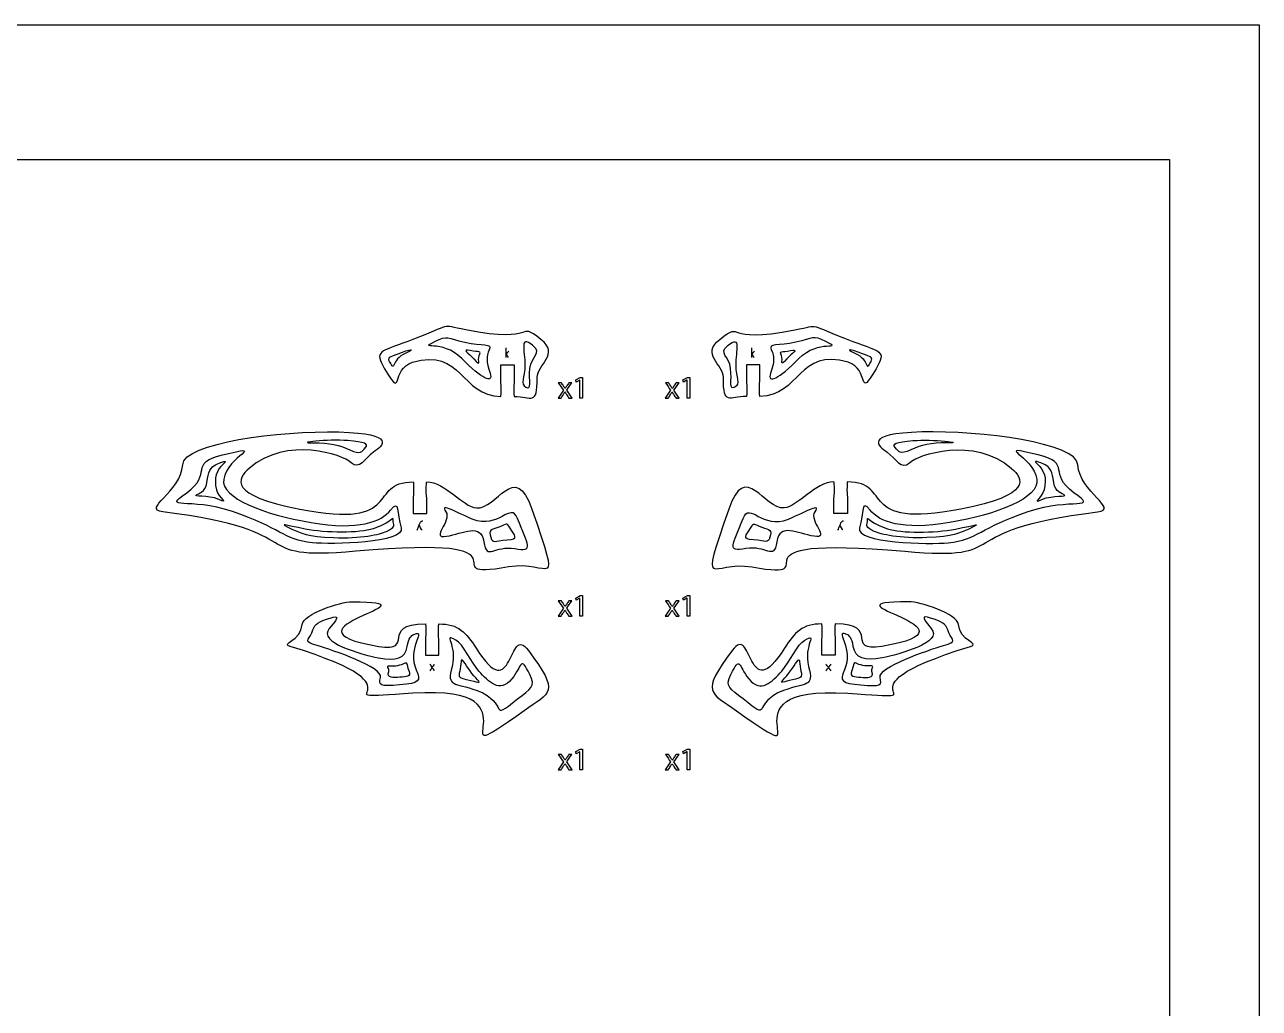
# Model space of a CAD drawing. Extents: x 0 to 1000, y 0 to 600.
# Drawn here: x 725.1 to 1000, y 380.9 to 600 of the extents above; entities that cross this region are included whole.
import ezdxf

# ---------------------------------------------------------------- set-up
doc = ezdxf.new("R2010")
doc.units = 0
doc.header["$MEASUREMENT"] = 0
doc.layers.add('DEFAULT', color=7, linetype='CONTINUOUS')

msp = doc.modelspace()

# ---------------------------------------------------------------- linework, layer by layer
at = {"layer": 'DEFAULT', "color": 250}
for points in [[(1000.05, 0.05), (0.05, 0.05), (0.05, 600.05), (1000.05, 600.05)], [(848.74, 520.86), (848.72, 520.86), (847.92, 520.43), (847.8, 520.91), (848.81, 521.44), (849.34, 521.44), (849.34, 516.86), (848.74, 516.86)], [(872.6, 520.86), (872.58, 520.86), (871.79, 520.43), (871.67, 520.91), (872.67, 521.44), (873.2, 521.44), (873.2, 516.86), (872.6, 516.86)], [(848.74, 472.28), (848.72, 472.28), (847.92, 471.85), (847.8, 472.32), (848.81, 472.86), (849.34, 472.86), (849.34, 468.27), (848.74, 468.27)], [(872.6, 472.28), (872.58, 472.28), (871.79, 471.85), (871.67, 472.32), (872.67, 472.86), (873.2, 472.86), (873.2, 468.27), (872.6, 468.27)], [(848.74, 438.06), (848.72, 438.06), (847.92, 437.63), (847.8, 438.1), (848.81, 438.64), (849.34, 438.64), (849.34, 434.05), (848.74, 434.05)], [(872.6, 438.06), (872.58, 438.06), (871.79, 437.63), (871.67, 438.1), (872.67, 438.64), (873.2, 438.64), (873.2, 434.05), (872.6, 434.05)]]:
    msp.add_lwpolyline(points, close=True, dxfattribs=at)
for points in [[(349.46, 570.05), (980.05, 570.05), (980.05, 20.05), (203.89, 20.05), (203.89, 570.05), (223.88, 570.05)], [(832.33, 525.89), (832.33, 528.02)], [(887.04, 525.89), (887.04, 528.02)]]:
    msp.add_lwpolyline(points, dxfattribs=at)
at = {"layer": 'DEFAULT', "color": 1}
for points, knots in [([(831.11, 517.25), (822.2, 517.25), (822.54, 528.2), (811.44, 524.85), (806.55, 523.37), (809.47, 516.09), (805.24, 523.36), (802.83, 527.49), (804.3, 527.17), (810.39, 529.47), (821.19, 533.54), (817.15, 533.27), (823.31, 532.05), (839.92, 528.76), (834.32, 534.38), (840.06, 529.91), (844.31, 526.59), (839.24, 524.34), (839.24, 521.43), (839.24, 514.96), (837.93, 517.25), (834.11, 517.25), (834.05, 517.25), (834.01, 518.04), (834.01, 519), (834.01, 519.97), (834.11, 520.58), (834.11, 520.75), (834.11, 521.92), (834.11, 523.08), (834.11, 524.25), (833.11, 524.25), (832.11, 524.25), (831.11, 524.25), (831.11, 523.08), (831.11, 521.92), (831.11, 520.75), (831.11, 520.58), (831.21, 519.97), (831.21, 519), (831.21, 518.04), (831.16, 517.25), (831.11, 517.25)], [1, 1, 1, 1, 2, 2, 2, 3, 3, 3, 4, 4, 4, 5, 5, 5, 6, 6, 6, 7, 7, 7, 8, 8, 8, 9, 9, 9, 10, 10, 10, 19.92, 19.92, 19.92, 28.43, 28.43, 28.43, 38.35, 38.35, 38.35, 39.35, 39.35, 39.35, 40.35, 40.35, 40.35, 40.35]), ([(888.82, 517.25), (897.74, 517.25), (897.39, 528.2), (908.49, 524.85), (913.38, 523.37), (910.46, 516.09), (914.7, 523.36), (917.1, 527.49), (915.64, 527.17), (909.54, 529.47), (898.74, 533.54), (902.78, 533.27), (896.62, 532.05), (880.01, 528.76), (885.61, 534.38), (879.87, 529.91), (875.62, 526.59), (880.69, 524.34), (880.69, 521.43), (880.69, 514.96), (882, 517.25), (885.82, 517.25), (885.88, 517.25), (885.92, 518.04), (885.92, 519), (885.92, 519.97), (885.82, 520.58), (885.82, 520.75), (885.82, 521.92), (885.82, 523.08), (885.82, 524.25), (886.82, 524.25), (887.82, 524.25), (888.82, 524.25), (888.82, 523.08), (888.82, 521.92), (888.82, 520.75), (888.82, 520.58), (888.72, 519.97), (888.72, 519), (888.72, 518.04), (888.77, 517.25), (888.82, 517.25)], [1, 1, 1, 1, 2, 2, 2, 3, 3, 3, 4, 4, 4, 5, 5, 5, 6, 6, 6, 7, 7, 7, 8, 8, 8, 9, 9, 9, 10, 10, 10, 19.92, 19.92, 19.92, 28.43, 28.43, 28.43, 38.35, 38.35, 38.35, 39.35, 39.35, 39.35, 40.35, 40.35, 40.35, 40.35]), ([(775.04, 501.18), (783.43, 508.49), (795.97, 504.25), (797.79, 502.47), (799.62, 500.68), (800.78, 503.45), (802.77, 504.81), (804.76, 506.16), (808.25, 508.98), (795.05, 509.31), (781.85, 509.65), (760.54, 506.89), (760.27, 502.01), (759.94, 495.84), (750.9, 492.11), (755.88, 491.5), (790.31, 487.26), (773.51, 480.49), (798.83, 482.73), (841.91, 486.53), (814.09, 475.91), (832.85, 479.23), (842.14, 480.87), (844.65, 472.54), (838.06, 492.09), (834.33, 503.17), (830.11, 491.94), (825.72, 492.38), (822.57, 492.7), (818.79, 498.18), (814.61, 498.18), (814.55, 498.18), (814.51, 497.4), (814.51, 496.43), (814.51, 495.46), (814.61, 494.85), (814.61, 494.68), (814.61, 493.52), (814.61, 492.35), (814.61, 491.18), (813.61, 491.18), (812.61, 491.18), (811.61, 491.18), (811.61, 492.35), (811.61, 493.52), (811.61, 494.68), (811.61, 494.85), (811.71, 495.46), (811.71, 496.43), (811.71, 497.4), (811.67, 498.18), (811.61, 498.18), (801.21, 498.18), (809.84, 487.58), (786.38, 492.1), (770.28, 495.2), (772.45, 498.93), (775.04, 501.18)], [1, 1, 1, 1, 2, 2, 2, 3, 3, 3, 4, 4, 4, 5, 5, 5, 6, 6, 6, 7, 7, 7, 8, 8, 8, 9, 9, 9, 10, 10, 10, 11, 11, 11, 12, 12, 12, 13, 13, 13, 22.92, 22.92, 22.92, 31.43, 31.43, 31.43, 41.35, 41.35, 41.35, 42.35, 42.35, 42.35, 43.35, 43.35, 43.35, 44.35, 44.35, 44.35, 45.35, 45.35, 45.35, 45.35]), ([(944.89, 501.18), (936.5, 508.49), (923.97, 504.25), (922.14, 502.47), (920.31, 500.68), (919.15, 503.45), (917.16, 504.81), (915.17, 506.16), (911.68, 508.98), (924.88, 509.31), (938.08, 509.65), (959.4, 506.89), (959.66, 502.01), (959.99, 495.84), (969.03, 492.11), (964.05, 491.5), (929.62, 487.26), (946.42, 480.49), (921.1, 482.73), (878.02, 486.53), (905.84, 475.91), (887.08, 479.23), (877.79, 480.87), (875.28, 472.54), (881.87, 492.09), (885.6, 503.17), (889.82, 491.94), (894.21, 492.38), (897.36, 492.7), (901.14, 498.18), (905.32, 498.18), (905.38, 498.18), (905.42, 497.4), (905.42, 496.43), (905.42, 495.46), (905.32, 494.85), (905.32, 494.68), (905.32, 493.52), (905.32, 492.35), (905.32, 491.18), (906.32, 491.18), (907.32, 491.18), (908.32, 491.18), (908.32, 492.35), (908.32, 493.52), (908.32, 494.68), (908.32, 494.85), (908.22, 495.46), (908.22, 496.43), (908.22, 497.4), (908.27, 498.18), (908.32, 498.18), (918.72, 498.18), (910.09, 487.58), (933.55, 492.1), (949.66, 495.2), (947.48, 498.93), (944.89, 501.18)], [1, 1, 1, 1, 2, 2, 2, 3, 3, 3, 4, 4, 4, 5, 5, 5, 6, 6, 6, 7, 7, 7, 8, 8, 8, 9, 9, 9, 10, 10, 10, 11, 11, 11, 12, 12, 12, 13, 13, 13, 22.92, 22.92, 22.92, 31.43, 31.43, 31.43, 41.35, 41.35, 41.35, 42.35, 42.35, 42.35, 43.35, 43.35, 43.35, 44.35, 44.35, 44.35, 45.35, 45.35, 45.35, 45.35]), ([(814.32, 466.55), (803.92, 466.55), (812.4, 460.14), (803.93, 461.55), (779.44, 465.63), (819.07, 471.49), (797.99, 471.49), (795.37, 471.49), (787.16, 468.87), (786.91, 466.38), (786.55, 462.71), (782.02, 462.18), (784.19, 461.52), (817.66, 451.35), (787.73, 449.46), (811.54, 451.09), (841.76, 453.17), (815.04, 432.08), (836.29, 447.19), (842.23, 451.42), (844.41, 451.03), (837.28, 460.64), (832.61, 466.95), (834.13, 447.69), (825.61, 461.15), (823.38, 464.68), (821.63, 466.55), (817.32, 466.55), (817.27, 466.55), (817.22, 465.77), (817.22, 464.8), (817.22, 463.83), (817.32, 463.22), (817.32, 463.05), (817.32, 461.88), (817.32, 460.72), (817.32, 459.55), (816.32, 459.55), (815.32, 459.55), (814.32, 459.55), (814.32, 460.72), (814.32, 461.88), (814.32, 463.05), (814.32, 463.22), (814.42, 463.83), (814.42, 464.8), (814.42, 465.77), (814.38, 466.55), (814.32, 466.55)], [1, 1, 1, 1, 2, 2, 2, 3, 3, 3, 4, 4, 4, 5, 5, 5, 6, 6, 6, 7, 7, 7, 8, 8, 8, 9, 9, 9, 10, 10, 10, 11, 11, 11, 12, 12, 12, 21.92, 21.92, 21.92, 30.43, 30.43, 30.43, 40.35, 40.35, 40.35, 41.35, 41.35, 41.35, 42.35, 42.35, 42.35, 42.35]), ([(905.61, 466.55), (916.01, 466.55), (907.53, 460.14), (916, 461.55), (940.5, 465.63), (900.86, 471.49), (921.94, 471.49), (924.56, 471.49), (932.78, 468.87), (933.02, 466.38), (933.39, 462.71), (937.91, 462.18), (935.75, 461.52), (902.27, 451.35), (932.2, 449.46), (908.39, 451.09), (878.17, 453.17), (904.89, 432.08), (883.64, 447.19), (877.7, 451.42), (875.52, 451.03), (882.65, 460.64), (887.33, 466.95), (885.8, 447.69), (894.32, 461.15), (896.55, 464.68), (898.31, 466.55), (902.61, 466.55), (902.67, 466.55), (902.71, 465.77), (902.71, 464.8), (902.71, 463.83), (902.61, 463.22), (902.61, 463.05), (902.61, 461.88), (902.61, 460.72), (902.61, 459.55), (903.61, 459.55), (904.61, 459.55), (905.61, 459.55), (905.61, 460.72), (905.61, 461.88), (905.61, 463.05), (905.61, 463.22), (905.51, 463.83), (905.51, 464.8), (905.51, 465.77), (905.55, 466.55), (905.61, 466.55)], [1, 1, 1, 1, 2, 2, 2, 3, 3, 3, 4, 4, 4, 5, 5, 5, 6, 6, 6, 7, 7, 7, 8, 8, 8, 9, 9, 9, 10, 10, 10, 11, 11, 11, 12, 12, 12, 21.92, 21.92, 21.92, 30.43, 30.43, 30.43, 40.35, 40.35, 40.35, 41.35, 41.35, 41.35, 42.35, 42.35, 42.35, 42.35])]:
    msp.add_open_spline(points, degree=3, knots=knots, dxfattribs=at)
at = {"layer": 'DEFAULT', "color": 5}
for points, knots in [([(816.44, 529.47), (812.33, 527.36), (818.02, 530.16), (822.42, 525.66), (826.82, 521.15), (829.56, 519.84), (828.73, 522.42), (827.9, 524.99), (827.82, 526.08), (828.56, 527.61), (829.31, 529.14), (827.07, 528.39), (823.08, 529.3), (819.1, 530.22), (819.35, 530.96), (816.44, 529.47)], [0, 0, 0, 0, 1, 1, 1, 2, 2, 2, 3, 3, 3, 4, 4, 4, 5, 5, 5, 5]), ([(903.49, 529.47), (907.6, 527.36), (901.91, 530.16), (897.51, 525.66), (893.11, 521.15), (890.37, 519.84), (891.2, 522.42), (892.03, 524.99), (892.12, 526.08), (891.37, 527.61), (890.62, 529.14), (892.86, 528.39), (896.85, 529.3), (900.83, 530.22), (900.58, 530.96), (903.49, 529.47)], [0, 0, 0, 0, 1, 1, 1, 2, 2, 2, 3, 3, 3, 4, 4, 4, 5, 5, 5, 5]), ([(769.12, 504.21), (761.41, 502.33), (767.17, 500.02), (761.16, 495.77), (755.48, 491.75), (761.7, 494.82), (771.33, 491.6), (782.15, 487.97), (782.56, 485.34), (789.18, 484.63), (793.33, 484.19), (809.93, 484.56), (808.93, 487.93), (807.94, 491.29), (808.56, 494.53), (806.57, 491.91), (804.57, 489.3), (799.47, 487.32), (788.89, 489.12), (778.3, 490.91), (768.76, 494.62), (769.4, 498.76), (770.21, 503.99), (779.57, 506.75), (769.12, 504.21)], [0, 0, 0, 0, 1, 1, 1, 2, 2, 2, 3, 3, 3, 4, 4, 4, 5, 5, 5, 6, 6, 6, 7, 7, 7, 8, 8, 8, 8]), ([(950.81, 504.21), (958.52, 502.33), (952.77, 500.02), (958.77, 495.77), (964.45, 491.75), (958.23, 494.82), (948.6, 491.6), (937.78, 487.97), (937.37, 485.34), (930.76, 484.63), (926.6, 484.19), (910, 484.56), (911, 487.93), (912, 491.29), (911.37, 494.53), (913.37, 491.91), (915.36, 489.3), (920.46, 487.32), (931.05, 489.12), (941.63, 490.91), (951.17, 494.62), (950.53, 498.76), (949.72, 503.99), (940.36, 506.75), (950.81, 504.21)], [0, 0, 0, 0, 1, 1, 1, 2, 2, 2, 3, 3, 3, 4, 4, 4, 5, 5, 5, 6, 6, 6, 7, 7, 7, 8, 8, 8, 8]), ([(834.83, 490.04), (837.12, 484.13), (838.69, 482.45), (834.21, 483.32), (829.72, 484.19), (827.98, 480.46), (827.36, 484.81), (826.74, 489.17), (822.75, 486.69), (819.02, 486.06), (815.28, 485.44), (820.26, 489.42), (818.89, 491.54), (817.52, 493.65), (820.33, 491.74), (824.74, 489.91), (830.72, 487.42), (833.31, 493.97), (834.83, 490.04)], [0, 0, 0, 0, 1, 1, 1, 2, 2, 2, 3, 3, 3, 4, 4, 4, 5, 5, 5, 6, 6, 6, 6]), ([(885.1, 490.04), (882.82, 484.13), (881.24, 482.45), (885.72, 483.32), (890.21, 484.19), (891.95, 480.46), (892.57, 484.81), (893.19, 489.17), (897.18, 486.69), (900.91, 486.06), (904.65, 485.44), (899.67, 489.42), (901.04, 491.54), (902.41, 493.65), (899.61, 491.74), (895.19, 489.91), (889.21, 487.42), (886.62, 493.97), (885.1, 490.04)], [0, 0, 0, 0, 1, 1, 1, 2, 2, 2, 3, 3, 3, 4, 4, 4, 5, 5, 5, 6, 6, 6, 6]), ([(810.3, 461.53), (809.88, 458.92), (807.81, 458.17), (803.89, 458.98), (799.97, 459.79), (790.25, 462.44), (792.93, 465.53), (795.61, 468.63), (794.67, 468.38), (792.31, 467.57), (789.94, 466.76), (789.63, 466.39), (789.01, 464.58), (788.39, 462.77), (786.89, 462.71), (790.25, 461.72), (793.62, 460.72), (804.97, 456.92), (804.35, 454.59), (803.87, 452.78), (804.15, 452.58), (808.59, 452.97), (813.04, 453.35), (813.36, 453.8), (812.29, 456.29), (811.22, 458.78), (811.7, 460.64), (812.25, 462.44), (812.56, 463.45), (813.58, 464.97), (811.75, 464.19), (811.18, 463.94), (810.61, 463.48), (810.3, 461.53)], [1, 1, 1, 1, 2, 2, 2, 3, 3, 3, 4, 4, 4, 5, 5, 5, 6, 6, 6, 7, 7, 7, 8, 8, 8, 9, 9, 9, 10, 10, 10, 11, 11, 11, 12, 12, 12, 12]), ([(909.63, 461.53), (910.05, 458.92), (912.12, 458.17), (916.04, 458.98), (919.96, 459.79), (929.68, 462.44), (927, 465.53), (924.32, 468.63), (925.26, 468.38), (927.62, 467.57), (929.99, 466.76), (930.3, 466.39), (930.92, 464.58), (931.54, 462.77), (933.04, 462.71), (929.68, 461.72), (926.31, 460.72), (914.96, 456.92), (915.58, 454.59), (916.06, 452.78), (915.78, 452.58), (911.34, 452.97), (906.89, 453.35), (906.57, 453.8), (907.64, 456.29), (908.71, 458.78), (908.23, 460.64), (907.68, 462.44), (907.38, 463.45), (906.35, 464.97), (908.18, 464.19), (908.75, 463.94), (909.32, 463.48), (909.63, 461.53)], [1, 1, 1, 1, 2, 2, 2, 3, 3, 3, 4, 4, 4, 5, 5, 5, 6, 6, 6, 7, 7, 7, 8, 8, 8, 9, 9, 9, 10, 10, 10, 11, 11, 11, 12, 12, 12, 12]), ([(826.24, 456.05), (828.41, 453.63), (830.87, 450.98), (833.59, 454.31), (835.95, 457.2), (835.39, 459.66), (837.57, 455.3), (838.99, 452.47), (837.78, 452.22), (834.83, 449.83), (828.23, 444.47), (833.21, 448.95), (825.86, 451.69), (820.62, 453.65), (819.02, 452.28), (820.26, 457.09), (821.51, 461.9), (817.94, 464.69), (821.13, 462.96), (822.63, 462.15), (824.64, 457.83), (826.24, 456.05)], [0, 0, 0, 0, 1, 1, 1, 2, 2, 2, 3, 3, 3, 4, 4, 4, 5, 5, 5, 6, 6, 6, 7, 7, 7, 7]), ([(893.69, 456.05), (891.52, 453.63), (889.06, 450.98), (886.34, 454.31), (883.98, 457.2), (884.54, 459.66), (882.36, 455.3), (880.94, 452.47), (882.15, 452.22), (885.1, 449.83), (891.7, 444.47), (886.72, 448.95), (894.07, 451.69), (899.31, 453.65), (900.91, 452.28), (899.67, 457.09), (898.42, 461.9), (902, 464.69), (898.8, 462.96), (897.3, 462.15), (895.29, 457.83), (893.69, 456.05)], [0, 0, 0, 0, 1, 1, 1, 2, 2, 2, 3, 3, 3, 4, 4, 4, 5, 5, 5, 6, 6, 6, 7, 7, 7, 7])]:
    msp.add_open_spline(points, degree=3, knots=knots, dxfattribs=at)
at = {"layer": 'DEFAULT', "color": 3}
for points, knots in [([(838.19, 528.64), (840.48, 526.8), (837.93, 526.32), (837.62, 523.45), (837.31, 520.59), (838.07, 518.56), (836.7, 519.3), (835.33, 520.05), (836.49, 521.36), (836.49, 524.19), (836.49, 527.36), (835.2, 531.05), (838.19, 528.64)], [0, 0, 0, 0, 1, 1, 1, 2, 2, 2, 3, 3, 3, 4, 4, 4, 4]), ([(881.74, 528.64), (879.45, 526.8), (882, 526.32), (882.31, 523.45), (882.62, 520.59), (881.86, 518.56), (883.23, 519.3), (884.6, 520.05), (883.44, 521.36), (883.44, 524.19), (883.44, 527.36), (884.73, 531.05), (881.74, 528.64)], [0, 0, 0, 0, 1, 1, 1, 2, 2, 2, 3, 3, 3, 4, 4, 4, 4]), ([(825.08, 525.61), (823.94, 526.8), (822.3, 527.94), (824.29, 527.46), (826.28, 526.98), (826.86, 527.55), (826.32, 526.33), (825.78, 525.11), (826.99, 523.62), (825.08, 525.61)], [0, 0, 0, 0, 1, 1, 1, 2, 2, 2, 3, 3, 3, 3]), ([(894.86, 525.61), (895.99, 526.8), (897.64, 527.94), (895.64, 527.46), (893.65, 526.98), (893.07, 527.55), (893.61, 526.33), (894.15, 525.11), (892.95, 523.62), (894.86, 525.61)], [0, 0, 0, 0, 1, 1, 1, 2, 2, 2, 3, 3, 3, 3]), ([(806.36, 525.03), (807.84, 522.31), (806.44, 525.35), (809.97, 526.9), (812.29, 527.92), (810.98, 527.81), (808.27, 526.75), (806.32, 525.99), (805.86, 525.94), (806.36, 525.03)], [0, 0, 0, 0, 1, 1, 1, 2, 2, 2, 3, 3, 3, 3]), ([(913.57, 525.03), (912.09, 522.31), (913.49, 525.35), (909.96, 526.9), (907.64, 527.92), (908.95, 527.81), (911.66, 526.75), (913.61, 525.99), (914.07, 525.94), (913.57, 525.03)], [0, 0, 0, 0, 1, 1, 1, 2, 2, 2, 3, 3, 3, 3]), ([(797.02, 507.39), (800.85, 507.1), (801.77, 506.67), (800.97, 505.83), (800.17, 504.98), (799.95, 504.15), (797.49, 505.32), (795.03, 506.48), (793.28, 506.89), (789.22, 506.89), (785.15, 506.89), (792.62, 507.72), (797.02, 507.39)], [0, 0, 0, 0, 1, 1, 1, 2, 2, 2, 3, 3, 3, 4, 4, 4, 4]), ([(922.91, 507.39), (919.08, 507.1), (918.16, 506.67), (918.96, 505.83), (919.76, 504.98), (919.98, 504.15), (922.44, 505.32), (924.9, 506.48), (926.65, 506.89), (930.71, 506.89), (934.78, 506.89), (927.31, 507.72), (922.91, 507.39)], [0, 0, 0, 0, 1, 1, 1, 2, 2, 2, 3, 3, 3, 4, 4, 4, 4]), ([(765.81, 498.92), (765.58, 496.05), (764.4, 495.94), (763.4, 495.35), (762.41, 494.77), (765.81, 495.35), (768.3, 494.28), (770.79, 493.2), (768.27, 494.57), (767.8, 496.43), (767.14, 499.09), (767.82, 500.83), (769.31, 502.16), (770.24, 502.98), (769.75, 502.95), (767.88, 502.16), (767, 501.79), (765.98, 500.96), (765.81, 498.92)], [0, 0, 0, 0, 1, 1, 1, 2, 2, 2, 3, 3, 3, 4, 4, 4, 5, 5, 5, 6, 6, 6, 6]), ([(954.12, 498.92), (954.36, 496.05), (955.53, 495.94), (956.53, 495.35), (957.53, 494.77), (954.12, 495.35), (951.63, 494.28), (949.14, 493.2), (951.66, 494.57), (952.13, 496.43), (952.79, 499.09), (952.11, 500.83), (950.62, 502.16), (949.69, 502.98), (950.18, 502.95), (952.05, 502.16), (952.93, 501.79), (953.96, 500.96), (954.12, 498.92)], [0, 0, 0, 0, 1, 1, 1, 2, 2, 2, 3, 3, 3, 4, 4, 4, 5, 5, 5, 6, 6, 6, 6]), ([(784.59, 487.68), (781.26, 489.2), (782.92, 488.6), (787.55, 487.68), (792.17, 486.76), (799.68, 486.73), (802.71, 487.75), (808.03, 489.53), (806.92, 491.1), (807.15, 489.29), (807.28, 488.3), (807.74, 488.18), (805.66, 487.16), (804.29, 486.48), (799.84, 485.55), (793.89, 485.77), (787.95, 486), (786.58, 486.77), (784.59, 487.68)], [0, 0, 0, 0, 1, 1, 1, 2, 2, 2, 3, 3, 3, 4, 4, 4, 5, 5, 5, 6, 6, 6, 6]), ([(935.34, 487.68), (938.67, 489.2), (937.01, 488.6), (932.38, 487.68), (927.76, 486.76), (920.25, 486.73), (917.23, 487.75), (911.9, 489.53), (913.01, 491.1), (912.78, 489.29), (912.65, 488.3), (912.19, 488.18), (914.27, 487.16), (915.64, 486.48), (920.09, 485.55), (926.04, 485.77), (931.98, 486), (933.35, 486.77), (935.34, 487.68)], [0, 0, 0, 0, 1, 1, 1, 2, 2, 2, 3, 3, 3, 4, 4, 4, 5, 5, 5, 6, 6, 6, 6]), ([(833.21, 487.85), (834.08, 486.28), (835.41, 485.4), (832.51, 485.27), (829.6, 485.15), (829.36, 484.3), (828.88, 485.87), (828.4, 487.43), (828.81, 487.52), (830.68, 488.12), (832.55, 488.71), (832.35, 489.42), (833.21, 487.85)], [0, 0, 0, 0, 1, 1, 1, 2, 2, 2, 3, 3, 3, 4, 4, 4, 4]), ([(886.72, 487.85), (885.86, 486.28), (884.52, 485.4), (887.43, 485.27), (890.33, 485.15), (890.57, 484.3), (891.05, 485.87), (891.53, 487.43), (891.12, 487.52), (889.25, 488.12), (887.38, 488.71), (887.58, 489.42), (886.72, 487.85)], [0, 0, 0, 0, 1, 1, 1, 2, 2, 2, 3, 3, 3, 4, 4, 4, 4]), ([(822.88, 458.11), (823.51, 457.14), (824.93, 455.06), (825.96, 454.09), (826.99, 453.13), (825.68, 453.65), (823.81, 454.09), (821.94, 454.53), (821.57, 454.62), (821.97, 456.02), (822.38, 457.42), (822.02, 459.4), (822.88, 458.11)], [0, 0, 0, 0, 1, 1, 1, 2, 2, 2, 3, 3, 3, 4, 4, 4, 4]), ([(897.05, 458.11), (896.42, 457.14), (895, 455.06), (893.97, 454.09), (892.95, 453.13), (894.25, 453.65), (896.12, 454.09), (897.99, 454.53), (898.36, 454.62), (897.96, 456.02), (897.55, 457.42), (897.91, 459.4), (897.05, 458.11)], [0, 0, 0, 0, 1, 1, 1, 2, 2, 2, 3, 3, 3, 4, 4, 4, 4]), ([(806.16, 455.91), (805.66, 454.34), (807.22, 454.59), (808.65, 454.68), (810.08, 454.78), (811.14, 454.86), (810.71, 455.91), (810.27, 456.95), (810.3, 458.26), (809.68, 457.83), (809.06, 457.39), (807.47, 457.11), (806.44, 457.2), (805.41, 457.3), (806.38, 456.59), (806.16, 455.91)], [0, 0, 0, 0, 1, 1, 1, 2, 2, 2, 3, 3, 3, 4, 4, 4, 5, 5, 5, 5]), ([(913.77, 455.91), (914.27, 454.34), (912.71, 454.59), (911.28, 454.68), (909.85, 454.78), (908.79, 454.86), (909.23, 455.91), (909.66, 456.95), (909.63, 458.26), (910.25, 457.83), (910.88, 457.39), (912.46, 457.11), (913.49, 457.2), (914.52, 457.3), (913.55, 456.59), (913.77, 455.91)], [0, 0, 0, 0, 1, 1, 1, 2, 2, 2, 3, 3, 3, 4, 4, 4, 5, 5, 5, 5])]:
    msp.add_open_spline(points, degree=3, knots=knots, dxfattribs=at)
at = {"layer": 'DEFAULT', "color": 250}
for points, knots in [([(832.83, 525.89), (832.67, 526.16), (832.5, 526.42), (832.33, 526.68), (832.37, 526.73), (832.89, 527.35), (832.89, 527.35)], [0, 0, 0, 0, 2.640661, 2.640661, 2.640661, 3.640661, 3.640661, 3.640661, 3.640661]), ([(887.55, 525.89), (887.38, 526.16), (887.21, 526.42), (887.04, 526.68), (887.08, 526.73), (887.6, 527.35), (887.6, 527.35)], [0, 0, 0, 0, 2.640661, 2.640661, 2.640661, 3.640661, 3.640661, 3.640661, 3.640661]), ([(844.61, 520.27), (844.77, 520.03), (844.93, 519.78), (845.1, 519.54), (845.22, 519.35), (845.33, 519.17), (845.44, 518.98), (845.45, 518.98), (845.46, 518.98), (845.46, 518.98), (845.58, 519.19), (845.69, 519.36), (845.8, 519.55), (845.96, 519.79), (846.12, 520.03), (846.28, 520.27), (846.5, 520.27), (846.73, 520.27), (846.95, 520.27), (846.56, 519.72), (846.18, 519.17), (845.79, 518.62), (846.19, 518.03), (846.59, 517.44), (846.99, 516.86), (846.75, 516.86), (846.52, 516.86), (846.28, 516.86), (846.11, 517.11), (845.95, 517.37), (845.78, 517.63), (845.65, 517.82), (845.53, 518.01), (845.41, 518.22), (845.41, 518.22), (845.4, 518.22), (845.4, 518.22), (845.29, 518.01), (845.17, 517.83), (845.04, 517.63), (844.87, 517.37), (844.71, 517.11), (844.54, 516.86), (844.32, 516.86), (844.09, 516.86), (843.86, 516.86), (844.27, 517.44), (844.67, 518.02), (845.07, 518.6), (844.69, 519.16), (844.3, 519.71), (843.92, 520.27), (844.15, 520.27), (844.38, 520.27), (844.61, 520.27)], [1.961, 1.961, 1.961, 1.961, 4.45799, 4.45799, 4.45799, 5.45799, 5.45799, 5.45799, 5.51899, 5.51899, 5.51899, 6.51899, 6.51899, 6.51899, 8.988266, 8.988266, 8.988266, 10.889266, 10.889266, 10.889266, 16.617124, 16.617124, 16.617124, 22.664438, 22.664438, 22.664438, 24.664438, 24.664438, 24.664438, 27.267513, 27.267513, 27.267513, 28.267513, 28.267513, 28.267513, 28.307513, 28.307513, 28.307513, 29.307513, 29.307513, 29.307513, 31.899725, 31.899725, 31.899725, 33.839725, 33.839725, 33.839725, 39.86028, 39.86028, 39.86028, 45.625871, 45.625871, 45.625871, 47.586871, 47.586871, 47.586871, 47.586871]), ([(868.47, 520.27), (868.63, 520.03), (868.8, 519.78), (868.96, 519.54), (869.09, 519.35), (869.19, 519.17), (869.3, 518.98), (869.31, 518.98), (869.32, 518.98), (869.33, 518.98), (869.44, 519.19), (869.55, 519.36), (869.66, 519.55), (869.82, 519.79), (869.98, 520.03), (870.14, 520.27), (870.37, 520.27), (870.59, 520.27), (870.81, 520.27), (870.43, 519.72), (870.04, 519.17), (869.65, 518.62), (870.05, 518.03), (870.45, 517.44), (870.85, 516.86), (870.61, 516.86), (870.38, 516.86), (870.14, 516.86), (869.98, 517.11), (869.81, 517.37), (869.64, 517.63), (869.51, 517.82), (869.4, 518.01), (869.28, 518.22), (869.27, 518.22), (869.27, 518.22), (869.26, 518.22), (869.15, 518.01), (869.03, 517.83), (868.9, 517.63), (868.74, 517.37), (868.57, 517.11), (868.41, 516.86), (868.18, 516.86), (867.95, 516.86), (867.72, 516.86), (868.13, 517.44), (868.53, 518.02), (868.94, 518.6), (868.55, 519.16), (868.17, 519.71), (867.78, 520.27), (868.01, 520.27), (868.24, 520.27), (868.47, 520.27)], [0, 0, 0, 0, 2.49699, 2.49699, 2.49699, 3.49699, 3.49699, 3.49699, 3.55799, 3.55799, 3.55799, 4.55799, 4.55799, 4.55799, 7.027266, 7.027266, 7.027266, 8.928266, 8.928266, 8.928266, 14.656124, 14.656124, 14.656124, 20.703438, 20.703438, 20.703438, 22.703438, 22.703438, 22.703438, 25.306513, 25.306513, 25.306513, 26.306513, 26.306513, 26.306513, 26.346513, 26.346513, 26.346513, 27.346513, 27.346513, 27.346513, 29.938725, 29.938725, 29.938725, 31.878725, 31.878725, 31.878725, 37.89928, 37.89928, 37.89928, 43.664871, 43.664871, 43.664871, 45.625871, 45.625871, 45.625871, 45.625871]), ([(812.5, 487.42), (812.63, 487.76), (812.76, 488.11), (812.9, 488.45), (813.09, 488.95), (813.21, 489.2), (813.39, 489.36), (813.52, 489.47), (813.65, 489.52), (813.72, 489.53)], [0, 0, 0, 0, 3.140282, 3.140282, 3.140282, 4.140282, 4.140282, 4.140282, 5.140282, 5.140282, 5.140282, 5.140282]), ([(906.21, 487.42), (906.35, 487.76), (906.48, 488.11), (906.61, 488.45), (906.8, 488.95), (906.93, 489.2), (907.11, 489.36), (907.24, 489.47), (907.37, 489.52), (907.43, 489.53)], [0, 0, 0, 0, 3.140282, 3.140282, 3.140282, 4.140282, 4.140282, 4.140282, 5.140282, 5.140282, 5.140282, 5.140282]), ([(844.61, 471.69), (844.77, 471.44), (844.93, 471.2), (845.1, 470.95), (845.22, 470.76), (845.33, 470.59), (845.44, 470.4), (845.45, 470.4), (845.46, 470.4), (845.46, 470.4), (845.58, 470.6), (845.69, 470.78), (845.8, 470.96), (845.96, 471.2), (846.12, 471.45), (846.28, 471.69), (846.5, 471.69), (846.73, 471.69), (846.95, 471.69), (846.56, 471.14), (846.18, 470.59), (845.79, 470.04), (846.19, 469.45), (846.59, 468.86), (846.99, 468.27), (846.75, 468.27), (846.52, 468.27), (846.28, 468.27), (846.11, 468.53), (845.95, 468.79), (845.78, 469.04), (845.65, 469.24), (845.53, 469.43), (845.41, 469.63), (845.41, 469.63), (845.4, 469.63), (845.4, 469.63), (845.29, 469.43), (845.17, 469.25), (845.04, 469.04), (844.87, 468.79), (844.71, 468.53), (844.54, 468.27), (844.32, 468.27), (844.09, 468.27), (843.86, 468.27), (844.27, 468.85), (844.67, 469.43), (845.07, 470.02), (844.69, 470.57), (844.3, 471.13), (843.92, 471.69), (844.15, 471.69), (844.38, 471.69), (844.61, 471.69)], [0, 0, 0, 0, 2.49699, 2.49699, 2.49699, 3.49699, 3.49699, 3.49699, 3.55799, 3.55799, 3.55799, 4.55799, 4.55799, 4.55799, 7.027266, 7.027266, 7.027266, 8.928266, 8.928266, 8.928266, 14.656124, 14.656124, 14.656124, 20.703438, 20.703438, 20.703438, 22.703438, 22.703438, 22.703438, 25.306513, 25.306513, 25.306513, 26.306513, 26.306513, 26.306513, 26.346513, 26.346513, 26.346513, 27.346513, 27.346513, 27.346513, 29.938725, 29.938725, 29.938725, 31.878725, 31.878725, 31.878725, 37.89928, 37.89928, 37.89928, 43.664871, 43.664871, 43.664871, 45.625871, 45.625871, 45.625871, 45.625871]), ([(868.47, 471.69), (868.63, 471.44), (868.8, 471.2), (868.96, 470.95), (869.09, 470.76), (869.19, 470.59), (869.3, 470.4), (869.31, 470.4), (869.32, 470.4), (869.33, 470.4), (869.44, 470.6), (869.55, 470.78), (869.66, 470.96), (869.82, 471.2), (869.98, 471.45), (870.14, 471.69), (870.37, 471.69), (870.59, 471.69), (870.81, 471.69), (870.43, 471.14), (870.04, 470.59), (869.65, 470.04), (870.05, 469.45), (870.45, 468.86), (870.85, 468.27), (870.61, 468.27), (870.38, 468.27), (870.14, 468.27), (869.98, 468.53), (869.81, 468.79), (869.64, 469.04), (869.51, 469.24), (869.4, 469.43), (869.28, 469.63), (869.27, 469.63), (869.27, 469.63), (869.26, 469.63), (869.15, 469.43), (869.03, 469.25), (868.9, 469.04), (868.74, 468.79), (868.57, 468.53), (868.41, 468.27), (868.18, 468.27), (867.95, 468.27), (867.72, 468.27), (868.13, 468.85), (868.53, 469.43), (868.94, 470.02), (868.55, 470.57), (868.17, 471.13), (867.78, 471.69), (868.01, 471.69), (868.24, 471.69), (868.47, 471.69)], [1.961, 1.961, 1.961, 1.961, 4.45799, 4.45799, 4.45799, 5.45799, 5.45799, 5.45799, 5.51899, 5.51899, 5.51899, 6.51899, 6.51899, 6.51899, 8.988266, 8.988266, 8.988266, 10.889266, 10.889266, 10.889266, 16.617124, 16.617124, 16.617124, 22.664438, 22.664438, 22.664438, 24.664438, 24.664438, 24.664438, 27.267513, 27.267513, 27.267513, 28.267513, 28.267513, 28.267513, 28.307513, 28.307513, 28.307513, 29.307513, 29.307513, 29.307513, 31.899725, 31.899725, 31.899725, 33.839725, 33.839725, 33.839725, 39.86028, 39.86028, 39.86028, 45.625871, 45.625871, 45.625871, 47.586871, 47.586871, 47.586871, 47.586871]), ([(815.31, 457.57), (815.48, 457.33), (815.66, 457.08), (815.83, 456.84), (815.9, 456.92), (816.33, 457.57), (816.33, 457.57)], [0, 0, 0, 0, 2.547697, 2.547697, 2.547697, 3.547697, 3.547697, 3.547697, 3.547697]), ([(816.32, 456.12), (816.32, 456.12), (815.9, 456.76), (815.83, 456.84), (815.66, 456.6), (815.5, 456.36), (815.33, 456.12)], [0, 0, 0, 0, 1, 1, 1, 3.483421, 3.483421, 3.483421, 3.483421]), ([(904.62, 457.57), (904.45, 457.33), (904.27, 457.08), (904.1, 456.84), (904.03, 456.92), (903.6, 457.57), (903.6, 457.57)], [0, 0, 0, 0, 2.547697, 2.547697, 2.547697, 3.547697, 3.547697, 3.547697, 3.547697]), ([(903.62, 456.12), (903.62, 456.12), (904.03, 456.76), (904.1, 456.84), (904.27, 456.6), (904.44, 456.36), (904.6, 456.12)], [0, 0, 0, 0, 1, 1, 1, 3.483421, 3.483421, 3.483421, 3.483421]), ([(844.61, 437.46), (844.77, 437.22), (844.93, 436.98), (845.1, 436.73), (845.22, 436.54), (845.33, 436.36), (845.44, 436.17), (845.45, 436.17), (845.46, 436.17), (845.46, 436.17), (845.58, 436.38), (845.69, 436.55), (845.8, 436.74), (845.96, 436.98), (846.12, 437.22), (846.28, 437.46), (846.5, 437.46), (846.73, 437.46), (846.95, 437.46), (846.56, 436.91), (846.18, 436.36), (845.79, 435.81), (846.19, 435.23), (846.59, 434.64), (846.99, 434.05), (846.75, 434.05), (846.52, 434.05), (846.28, 434.05), (846.11, 434.31), (845.95, 434.56), (845.78, 434.82), (845.65, 435.02), (845.53, 435.21), (845.41, 435.41), (845.41, 435.41), (845.4, 435.41), (845.4, 435.41), (845.29, 435.21), (845.17, 435.02), (845.04, 434.82), (844.87, 434.56), (844.71, 434.31), (844.54, 434.05), (844.32, 434.05), (844.09, 434.05), (843.86, 434.05), (844.27, 434.63), (844.67, 435.21), (845.07, 435.79), (844.69, 436.35), (844.3, 436.91), (843.92, 437.46), (844.15, 437.46), (844.38, 437.46), (844.61, 437.46)], [1.961, 1.961, 1.961, 1.961, 4.457157, 4.457157, 4.457157, 5.457157, 5.457157, 5.457157, 5.518157, 5.518157, 5.518157, 6.518157, 6.518157, 6.518157, 8.987432, 8.987432, 8.987432, 10.888432, 10.888432, 10.888432, 16.616291, 16.616291, 16.616291, 22.663604, 22.663604, 22.663604, 24.663604, 24.663604, 24.663604, 27.26668, 27.26668, 27.26668, 28.26668, 28.26668, 28.26668, 28.30668, 28.30668, 28.30668, 29.30668, 29.30668, 29.30668, 31.898892, 31.898892, 31.898892, 33.838892, 33.838892, 33.838892, 39.859447, 39.859447, 39.859447, 45.625038, 45.625038, 45.625038, 47.586038, 47.586038, 47.586038, 47.586038]), ([(868.47, 437.46), (868.63, 437.22), (868.8, 436.98), (868.96, 436.73), (869.09, 436.54), (869.19, 436.36), (869.3, 436.17), (869.31, 436.17), (869.32, 436.17), (869.33, 436.17), (869.44, 436.38), (869.55, 436.55), (869.66, 436.74), (869.82, 436.98), (869.98, 437.22), (870.14, 437.46), (870.37, 437.46), (870.59, 437.46), (870.81, 437.46), (870.43, 436.91), (870.04, 436.36), (869.65, 435.81), (870.05, 435.23), (870.45, 434.64), (870.85, 434.05), (870.61, 434.05), (870.38, 434.05), (870.14, 434.05), (869.98, 434.31), (869.81, 434.56), (869.64, 434.82), (869.51, 435.02), (869.4, 435.21), (869.28, 435.41), (869.27, 435.41), (869.27, 435.41), (869.26, 435.41), (869.15, 435.21), (869.03, 435.02), (868.9, 434.82), (868.74, 434.56), (868.57, 434.31), (868.41, 434.05), (868.18, 434.05), (867.95, 434.05), (867.72, 434.05), (868.13, 434.63), (868.53, 435.21), (868.94, 435.79), (868.55, 436.35), (868.17, 436.91), (867.78, 437.46), (868.01, 437.46), (868.24, 437.46), (868.47, 437.46)], [0, 0, 0, 0, 2.496157, 2.496157, 2.496157, 3.496157, 3.496157, 3.496157, 3.557157, 3.557157, 3.557157, 4.557157, 4.557157, 4.557157, 7.026432, 7.026432, 7.026432, 8.927432, 8.927432, 8.927432, 14.655291, 14.655291, 14.655291, 20.702604, 20.702604, 20.702604, 22.702604, 22.702604, 22.702604, 25.30568, 25.30568, 25.30568, 26.30568, 26.30568, 26.30568, 26.34568, 26.34568, 26.34568, 27.34568, 27.34568, 27.34568, 29.937892, 29.937892, 29.937892, 31.877892, 31.877892, 31.877892, 37.898447, 37.898447, 37.898447, 43.664038, 43.664038, 43.664038, 45.625038, 45.625038, 45.625038, 45.625038])]:
    msp.add_open_spline(points, degree=3, knots=knots, dxfattribs=at)
for points in [[(813.58, 487.42), (813.58, 487.42), (812.97, 488.49), (812.94, 488.57)], [(907.29, 487.42), (907.29, 487.42), (906.68, 488.49), (906.66, 488.57)]]:
    msp.add_open_spline(points, degree=3, dxfattribs=at)

doc.saveas('drawing.dxf')
